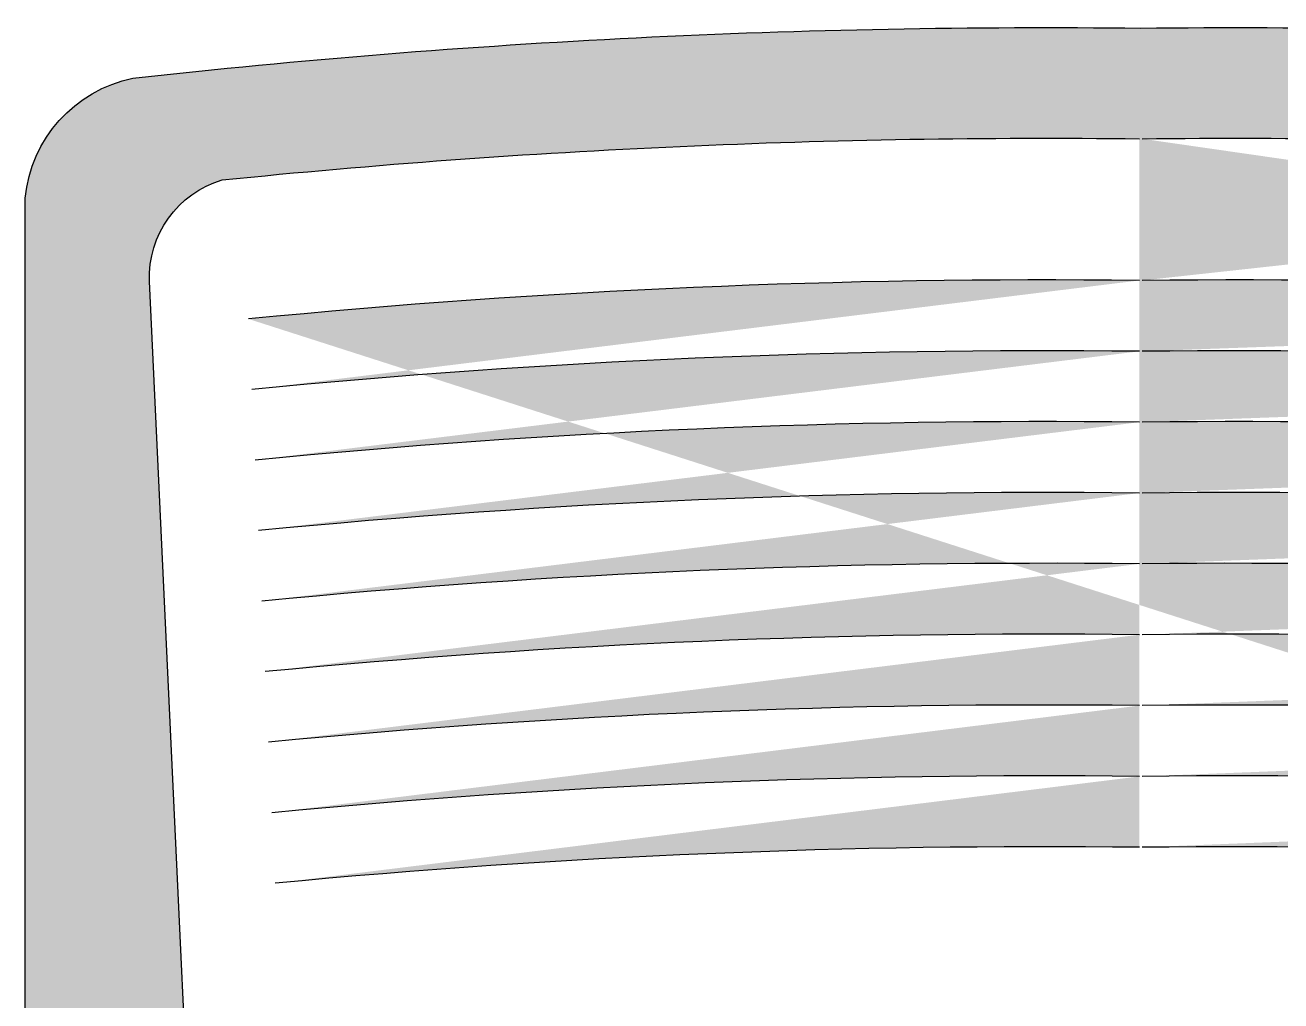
# Model space of a CAD drawing. Extents: x 100 to 738, y -85 to 470.
# Drawn here: x 621.5624 to 621.9169, y 455.2622 to 455.5376 of the extents above; entities that cross this region are included whole.
import ezdxf

# ---------------------------------------------------------------- set-up
doc = ezdxf.new("R2010")
doc.units = 0
doc.layers.get('0').update_dxf_attribs({"linetype": 'CONTINUOUS'})
doc.layers.add('ARQ-MOB-HTC', color=251, linetype='CONTINUOUS')
doc.layers.add('ARQ-SAN', color=2, linetype='CONTINUOUS')

# ---------------------------------------------------------------- blocks, each defined once
blk = doc.blocks.new('Tanque2')
at = {"layer": 'ARQ-MOB-HTC', "lineweight": 30}
h = blk.add_hatch(color=254, dxfattribs=at)
edge = h.paths.add_edge_path(flags=0)
edge.add_arc((0.1657322945246938, 0.0019122379161264), 0.014210996039828, 0, 360)
edge = h.paths.add_edge_path(flags=16)
edge.add_arc((0.1657322945246938, 0.0019122379161264), 0.0282819319788897, 0, 360)
edge = h.paths.add_edge_path()
edge.add_line((0.5011282043306718, -0.3150751603292831), (0, -0.315))
edge.add_line((0, -0.315), (0, 0.315))
edge.add_line((0, 0.315), (0.5020157262185388, 0.3149999999999999))
edge.add_arc((0.4983393634325262, 0.2768657823961228), 0.0383110192450453, 11.607215104782085, 84.49336762836782, ccw=False)
edge.add_arc((-1.775304780598271, 0.0271540433410626), 2.325463322596798, -0.6690483666727118, 6.355450288232419, ccw=False)
edge.add_arc((-1.775304780598265, -0.02715404334106), 2.325463322596792, -6.3554502882324755, 0.6690483666725981, ccw=False)
edge.add_arc((0.4983393634325252, -0.2768657823961225), 0.0383110192450459, 274.17452409468905, 348.39278489521934, ccw=False)
edge = h.paths.add_edge_path(flags=16)
edge.add_arc((-1.975304780598269, -0.0271540433410607), 2.294242668513294, 354.565787845626, 360.6690483666727)
edge.add_arc((-1.955304780598269, -0.0271540433410607), 2.294242668513294, 354.5423391737921, 360.6690483666727)
edge.add_arc((-1.935304780598269, -0.0271540433410607), 2.294242668513294, 354.5188900376467, 360.6690483666727)
edge.add_arc((-1.915304780598269, -0.0271540433410607), 2.294242668513294, 354.4954404332343, 360.6690483666727)
edge.add_arc((-1.895304780598269, -0.0271540433410607), 2.294242668513294, 354.4719903565988, 360.6690483666727)
edge.add_arc((-1.875304780598269, -0.0271540433410607), 2.294242668513294, 354.4485398037831, 360.6690483666727)
edge.add_arc((-1.855304780598269, -0.0271540433410607), 2.294242668513294, 354.4250887708297, 360.6690483666727)
edge.add_arc((-1.835304780598269, -0.0271540433410607), 2.294242668513294, 354.4016372537803, 360.6690483666727)
edge.add_arc((-1.815304780598269, -0.0271540433410608), 2.294242668513294, 354.3781852486757, 360.6690483666727)
edge.add_arc((-1.775304780598272, -0.02715404334106), 2.294242668513298, -5.8095359252595244, 0.6690483666725981, ccw=False)
edge.add_arc((0.4796859690376485, -0.2512631037923714), 0.0286430283321556, 267.62133732746645, 343.53456754539326, ccw=False)
edge.add_line((0.4784971810810467, -0.2798814520191804), (0.0736423847264416, -0.2608759720336975))
edge.add_arc((0.0796023391156143, -0.234697193973818), 0.0268486401337097, 203.5101793272402, 257.1744413180955, ccw=False)
edge.add_line((0.0549824256206561, -0.245407438440226), (0.0549824256206561, 0.2239869495074101))
edge.add_arc((0.0796023391156143, 0.2346971939738179), 0.0268486401337097, 82.54987443588328, 203.5101793272395, ccw=False)
edge.add_line((0.0830836174765786, 0.2613191807141595), (0.4784971810810468, 0.2798814520191803))
edge.add_arc((0.4796859690376486, 0.2512631037923713), 0.0286430283321555, 16.465432454606628, 92.3786626725335, ccw=False)
edge.add_arc((-1.775304780598261, 0.0271540433410603), 2.294242668513286, -0.6690483666725981, 5.8095359252595244, ccw=False)
edge.add_arc((-1.975304780598269, 0.0271540433410608), 2.294242668513294, 359.3309516333274, 365.4342121543741)
edge.add_arc((-1.955304780598269, 0.0271540433410608), 2.294242668513294, 359.3309516333274, 365.4576608262079)
edge.add_arc((-1.935304780598269, 0.0271540433410608), 2.294242668513294, 359.3309516333274, 365.4811099623533)
edge.add_arc((-1.915304780598269, 0.0271540433410608), 2.294242668513294, 359.3309516333274, 365.5045595667658)
edge.add_arc((-1.895304780598269, 0.0271540433410608), 2.294242668513294, 359.3309516333274, 365.5280096434013)
edge.add_arc((-1.875304780598269, 0.0271540433410608), 2.294242668513294, 359.3309516333274, 365.5514601962169)
edge.add_arc((-1.855304780598269, 0.0271540433410608), 2.294242668513294, 359.3309516333274, 365.5749112291703)
edge.add_arc((-1.835304780598269, 0.0271540433410608), 2.294242668513294, 359.3309516333274, 365.5983627462197)
edge.add_arc((-1.815304780598269, 0.0271540433410608), 2.294242668513294, 359.3309516333274, 365.6218147513243)
for points in [[(0.5011282043306718, -0.3150751603292831), (0, -0.315), (0, 0.315), (0.5020157262185388, 0.3149999999999999, -0.3291998692881816), (0.5358669192931079, 0.2845740083090776, -0.030659758979971), (0.5499999999999998, 2e-16, -0.030659758979971), (0.5358669192931078, -0.2845740083090765, -0.3356546183339632), (0.5011282043306718, -0.3150751603292831)], [(0.5187814744320693, -0.0003645583165643, -0.028275688686083), (0.5071543728940116, -0.2593815926677967, -0.3439041759423873), (0.4784971810810467, -0.2798814520191804), (0.0736423847264416, -0.2608759720336975, -0.2385299337172053), (0.0549824256206561, -0.245407438440226), (0.0549824256206561, 0.2239869495074101, -0.5829506776823852), (0.0830836174765786, 0.2613191807141595), (0.4784971810810468, 0.2798814520191803, -0.3439041759423873), (0.5071543728940116, 0.2593815926677964, -0.028275688686083), (0.5187814744320693, 0.0003645583165653)]]:
    blk.add_lwpolyline(points, format="xyb")
for centre, start, end in [((-1.815304780598269, 0.0271540433410608), 359.3309516333274, 5.621814751324254), ((-1.875304780598269, 0.0271540433410608), 359.3309516333274, 5.551460196216885), ((-1.855304780598269, 0.0271540433410608), 359.3309516333274, 5.574911229170261), ((-1.835304780598269, 0.0271540433410608), 359.3309516333274, 5.598362746219683), ((-1.955304780598269, 0.0271540433410608), 359.3309516333274, 5.457660826207918), ((-1.935304780598269, 0.0271540433410608), 359.3309516333274, 5.48110996235334), ((-1.915304780598269, 0.0271540433410608), 359.3309516333274, 5.504559566765719), ((-1.895304780598269, 0.0271540433410608), 359.3309516333274, 5.528009643401265), ((-1.975304780598269, 0.0271540433410608), 359.3309516333274, 5.434212154374015), ((-1.975304780598269, -0.0271540433410607), 354.565787845626, 0.6690483666726604), ((-1.955304780598269, -0.0271540433410607), 354.5423391737921, 0.6690483666726604), ((-1.935304780598269, -0.0271540433410607), 354.5188900376467, 0.6690483666726604), ((-1.915304780598269, -0.0271540433410607), 354.4954404332343, 0.6690483666726604), ((-1.895304780598269, -0.0271540433410607), 354.4719903565988, 0.6690483666726604), ((-1.875304780598269, -0.0271540433410607), 354.4485398037831, 0.6690483666726604), ((-1.855304780598269, -0.0271540433410607), 354.4250887708297, 0.6690483666726604), ((-1.835304780598269, -0.0271540433410607), 354.4016372537803, 0.6690483666726604), ((-1.815304780598269, -0.0271540433410608), 354.3781852486757, 0.6690483666726604)]:
    blk.add_arc(centre, 2.294242668513294, start, end)
blk = doc.blocks.new('BASE ARQ')
at = {"layer": 'ARQ-SAN', "rotation": 89.99999999999999}
blk.add_blockref('Tanque2', (731.6090504469793, 476.9009612048106), dxfattribs=at)

msp = doc.modelspace()

# ---------------------------------------------------------------- block references
msp.add_blockref('BASE ARQ', (-109.7316768029128, -21.91422645717643))

doc.saveas('drawing.dxf')
